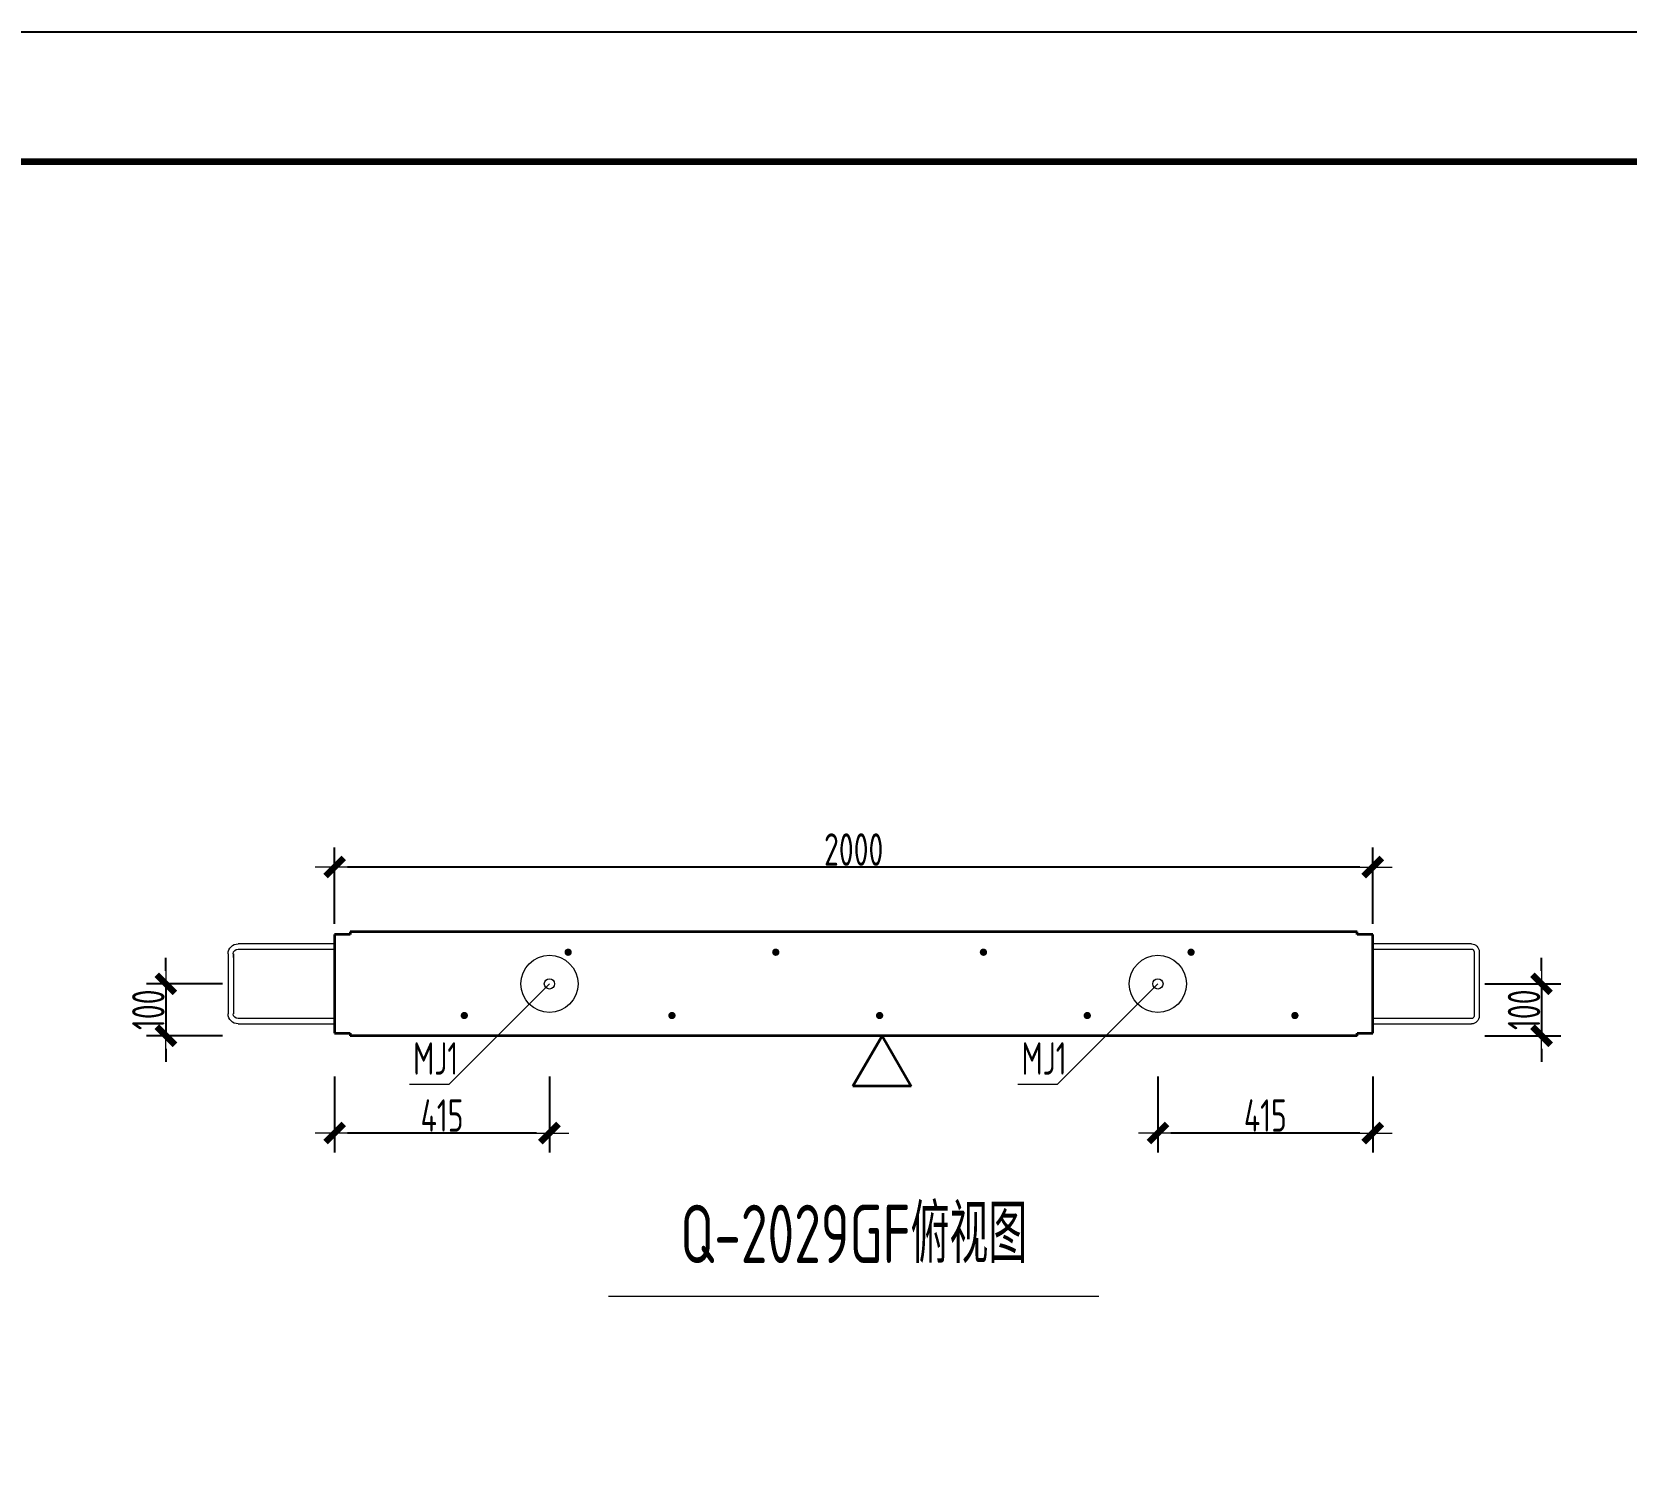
# Model space of a CAD drawing. Extents: x -85320 to 1679916, y -1321939 to 627.
# Drawn here: x 1290797 to 1303081, y -1156019 to -1144872 of the extents above; entities that cross this region are included whole.
import ezdxf
from ezdxf.enums import TextEntityAlignment as Align

# ---------------------------------------------------------------- set-up
doc = ezdxf.new("R2010")
doc.units = 0
doc.header["$LTSCALE"] = 1000
for name, color, linetype in [('BORDER', 7, 'Continuous'), ('打印线框', 7, 'Continuous'), ('拉模', 7, 'Continuous')]:
    doc.layers.add(name, color=color, linetype=linetype)
for name, color, linetype, lineweight in [('直线', 7, 'Continuous', 18), ('预制墙图名', 7, 'Continuous', 18), ('预制墙埋件', 8, 'Continuous', 18), ('预制墙墙身水平筋', 130, 'Continuous', 18), ('预制墙墙身纵向受力筋', 1, 'Continuous', 18), ('预制墙详图标注', 3, 'Continuous', 18), ('预制墙详图轮廓', 3, 'Continuous', 35)]:
    doc.layers.add(name, color=color, linetype=linetype, lineweight=lineweight)
doc.styles.add('样式 1', font='yjkeng.shx', dxfattribs={"width": 0.7, "bigfont": 'yjkchn.shx'})
doc.styles.add('样式 2', font='yjkeng.shx', dxfattribs={"width": 0.7, "bigfont": 'yjkchn.shx'})
doc.dimstyles.new('盈建科结构', dxfattribs={"dimscale": 100, "dimtxt": 2.5, "dimasz": 1, "dimexe": 1.5, "dimexo": 0.625, "dimgap": 0.1, "dimtad": 1, "dimdec": 0, "dimrnd": 1, "dimzin": 0, "dimdsep": 46, "dimtxsty": '样式 1', "dimblk": '_yjkbk', "dimblk1": 'ARCHTICK', "dimblk2": 'ARCHTICK', "dimcen": 0.09, "dimadec": 0, "dimazin": 0, "dimtfac": 1, "dimtdec": 4, "dimtix": 1, "dimtmove": 2, "dimatfit": 3, "dimfxl": 1, "dimtolj": 1, "dimtzin": 0, "dimarcsym": 0})

# ---------------------------------------------------------------- blocks, each defined once
blk = doc.blocks.new('_yjkbk')
blk.add_line((-1, 0), (1.5, 0))
blk.add_lwpolyline([(-0.7, -0.7, 0.5, 0.5, 0), (0.7, 0.7, 0.5, 0.5, 0)], format="xyseb")
blk = doc.blocks.new('*D4728')
at = {"layer": 'Defpoints', "color": 0, "transparency": 16777216}
for p in [(1301929, -1152209), (1301929, -1152609), (1302429, -1152609)]:
    blk.add_point(p, dxfattribs=at)
at = {"layer": '预制墙详图标注', "color": 0, "lineweight": -2, "transparency": 16777216}
for p, q in [((1302429, -1152109), (1302429, -1152009)), ((1301991, -1152209), (1302579, -1152209)), ((1302429, -1152209), (1302429, -1152609)), ((1301991, -1152609), (1302579, -1152609)), ((1302429, -1152709), (1302429, -1152809))]:
    blk.add_line(p, q, dxfattribs=at)
at = {"layer": '预制墙详图标注', "color": 0, "lineweight": -2, "transparency": 16777216, "xscale": 100, "yscale": 100, "zscale": 100}
for p, rotation in [((1302429, -1152209), 270), ((1302429, -1152609), 90)]:
    blk.add_blockref('_yjkbk', p, dxfattribs=dict(at, rotation=rotation))
at = {"layer": '预制墙详图标注', "color": 0, "transparency": 16777216, "insert": (1302419, -1152409), "char_height": 250, "attachment_point": 8, "rotation": 90, "style": '样式 1'}
blk.add_mtext('\\A1;100', dxfattribs=at)
blk = doc.blocks.new('_ArchTick')
at = {"color": 0, "linetype": 'ByBlock', "const_width": 0.4}
blk.add_lwpolyline([(-0.5, -0.5), (0.5, 0.5)], dxfattribs=at)
blk = doc.blocks.new('*D4729')
at = {"layer": 'Defpoints', "color": 0, "transparency": 16777216}
for p in [(1292329, -1152209), (1291829, -1152609), (1292329, -1152609)]:
    blk.add_point(p, dxfattribs=at)
at = {"layer": '预制墙详图标注', "color": 0, "lineweight": -2, "transparency": 16777216}
for p, q in [((1291829, -1152109), (1291829, -1152009)), ((1292266, -1152209), (1291679, -1152209)), ((1291829, -1152209), (1291829, -1152609)), ((1292266, -1152609), (1291679, -1152609)), ((1291829, -1152709), (1291829, -1152809))]:
    blk.add_line(p, q, dxfattribs=at)
at = {"layer": '预制墙详图标注', "color": 0, "lineweight": -2, "transparency": 16777216, "xscale": 100, "yscale": 100, "zscale": 100}
for p, rotation in [((1291829, -1152209), 270), ((1291829, -1152609), 90)]:
    blk.add_blockref('_yjkbk', p, dxfattribs=dict(at, rotation=rotation))
at = {"layer": '预制墙详图标注', "color": 0, "transparency": 16777216, "insert": (1291819, -1152409), "char_height": 250, "attachment_point": 8, "rotation": 90, "style": '样式 1'}
blk.add_mtext('\\A1;100', dxfattribs=at)
blk = doc.blocks.new('*D4730')
at = {"layer": 'Defpoints', "color": 0, "transparency": 16777216}
for p in [(1299473, -1152859), (1301129, -1152859), (1299473, -1153359)]:
    blk.add_point(p, dxfattribs=at)
at = {"layer": '预制墙详图标注', "color": 0, "lineweight": -2, "transparency": 16777216}
for p, q in [((1299473, -1152922), (1299473, -1153509)), ((1301129, -1152922), (1301129, -1153509)), ((1301029, -1153359), (1299573, -1153359))]:
    blk.add_line(p, q, dxfattribs=at)
at = {"layer": '预制墙详图标注', "color": 0, "lineweight": -2, "transparency": 16777216, "xscale": 100, "yscale": 100, "zscale": 100, "rotation": 180}
blk.add_blockref('_yjkbk', (1299473, -1153359), dxfattribs=at)
at = {"layer": '预制墙详图标注', "color": 0, "lineweight": -2, "transparency": 16777216, "xscale": 100, "yscale": 100, "zscale": 100}
blk.add_blockref('_yjkbk', (1301129, -1153359), dxfattribs=at)
at = {"layer": '预制墙详图标注', "color": 0, "transparency": 16777216, "insert": (1300301, -1153349), "char_height": 250, "attachment_point": 8, "style": '样式 1'}
blk.add_mtext('\\A1;415', dxfattribs=at)
blk = doc.blocks.new('*D4731')
at = {"layer": 'Defpoints', "color": 0, "transparency": 16777216}
for p in [(1293129, -1152859), (1294785, -1152859), (1293129, -1153359)]:
    blk.add_point(p, dxfattribs=at)
at = {"layer": '预制墙详图标注', "color": 0, "lineweight": -2, "transparency": 16777216}
for p, q in [((1293129, -1152922), (1293129, -1153509)), ((1294785, -1152922), (1294785, -1153509)), ((1294685, -1153359), (1293229, -1153359))]:
    blk.add_line(p, q, dxfattribs=at)
at = {"layer": '预制墙详图标注', "color": 0, "lineweight": -2, "transparency": 16777216, "xscale": 100, "yscale": 100, "zscale": 100, "rotation": 180}
blk.add_blockref('_yjkbk', (1293129, -1153359), dxfattribs=at)
at = {"layer": '预制墙详图标注', "color": 0, "lineweight": -2, "transparency": 16777216, "xscale": 100, "yscale": 100, "zscale": 100}
blk.add_blockref('_yjkbk', (1294785, -1153359), dxfattribs=at)
at = {"layer": '预制墙详图标注', "color": 0, "transparency": 16777216, "insert": (1293957, -1153349), "char_height": 250, "attachment_point": 8, "style": '样式 1'}
blk.add_mtext('\\A1;415', dxfattribs=at)
blk = doc.blocks.new('*D4732')
at = {"layer": 'Defpoints', "color": 0, "transparency": 16777216}
for p in [(1293129, -1151309), (1293129, -1151809), (1301129, -1151809)]:
    blk.add_point(p, dxfattribs=at)
at = {"layer": '预制墙详图标注', "color": 0, "lineweight": -2, "transparency": 16777216}
for p, q in [((1293129, -1151747), (1293129, -1151159)), ((1301129, -1151747), (1301129, -1151159)), ((1301029, -1151309), (1293229, -1151309))]:
    blk.add_line(p, q, dxfattribs=at)
at = {"layer": '预制墙详图标注', "color": 0, "lineweight": -2, "transparency": 16777216, "xscale": 100, "yscale": 100, "zscale": 100, "rotation": 180}
blk.add_blockref('_yjkbk', (1293129, -1151309), dxfattribs=at)
at = {"layer": '预制墙详图标注', "color": 0, "lineweight": -2, "transparency": 16777216, "xscale": 100, "yscale": 100, "zscale": 100}
blk.add_blockref('_yjkbk', (1301129, -1151309), dxfattribs=at)
at = {"layer": '预制墙详图标注', "color": 0, "transparency": 16777216, "insert": (1297129, -1151299), "char_height": 250, "attachment_point": 8, "style": '样式 1'}
blk.add_mtext('\\A1;2000', dxfattribs=at)
blk = doc.blocks.new('图框1')
at = {"layer": 'BORDER', "const_width": 50}
blk.add_lwpolyline([(1377779, -823089), (1377779, -783089), (1433679, -783089), (1433679, -823089)], close=True, dxfattribs=at)
blk = doc.blocks.new('闭口左')
at = {"layer": '预制墙墙身水平筋', "lineweight": 18}
for p, q in [((1032954, -832443), (1033714, -832443)), ((1032954, -832443), (1033714, -832443)), ((1032954, -832443), (1033714, -832443)), ((1032954, -832443), (1033714, -832443)), ((1032954, -832443), (1033714, -832443)), ((1032954, -832443), (1033714, -832443)), ((1032954, -832443), (1033714, -832443)), ((1032954, -832443), (1033714, -832443)), ((1032954, -832443), (1033714, -832443)), ((1032954, -832443), (1033714, -832443)), ((1032954, -832443), (1033714, -832443)), ((1032954, -832443), (1033714, -832443)), ((1032954, -832443), (1033714, -832443)), ((1032954, -832443), (1033714, -832443)), ((1032954, -832443), (1033714, -832443)), ((1033714, -832483), (1032954, -832483)), ((1033714, -832483), (1032954, -832483)), ((1033714, -832483), (1032954, -832483)), ((1033714, -832483), (1032954, -832483)), ((1033714, -832483), (1032954, -832483)), ((1033714, -832483), (1032954, -832483)), ((1033714, -832483), (1032954, -832483)), ((1033714, -832483), (1032954, -832483)), ((1033714, -832483), (1032954, -832483)), ((1033714, -832483), (1032954, -832483)), ((1033714, -832483), (1032954, -832483)), ((1033714, -832483), (1032954, -832483)), ((1033714, -832483), (1032954, -832483)), ((1033714, -832483), (1032954, -832483)), ((1033714, -832483), (1032954, -832483)), ((1032954, -833019), (1033714, -833019)), ((1033714, -833059), (1032954, -833059))]:
    blk.add_line(p, q, dxfattribs=at)
at = {"layer": '预制墙墙身水平筋', "color": 4}
for p, q in [((1032894, -832503), (1032894, -832999)), ((1032934, -832503), (1032934, -832999))]:
    blk.add_line(p, q, dxfattribs=at)
at = {"layer": '预制墙墙身水平筋', "lineweight": 18}
for centre, radius, start, end in [((1032954, -832503), 60, 90, 180), ((1032954, -832503), 60, 90, 180), ((1032954, -832503), 60, 90, 180), ((1032954, -832503), 60, 90, 180), ((1032954, -832503), 60, 90, 180), ((1032954, -832503), 60, 90, 180), ((1032954, -832503), 60, 90, 180), ((1032954, -832503), 60, 90, 180), ((1032954, -832503), 60, 90, 180), ((1032954, -832503), 60, 90, 180), ((1032954, -832503), 60, 90, 180), ((1032954, -832503), 60, 90, 180), ((1032954, -832503), 60, 90, 180), ((1032954, -832503), 60, 90, 180), ((1032954, -832503), 20, 90, 180), ((1032954, -832503), 20, 90, 180), ((1032954, -832503), 20, 90, 180), ((1032954, -832503), 20, 90, 180), ((1032954, -832503), 20, 90, 180), ((1032954, -832503), 20, 90, 180), ((1032954, -832503), 20, 90, 180), ((1032954, -832503), 20, 90, 180), ((1032954, -832503), 20, 90, 180), ((1032954, -832503), 20, 90, 180), ((1032954, -832503), 20, 90, 180), ((1032954, -832503), 20, 90, 180), ((1032954, -832503), 20, 90, 180), ((1032954, -832503), 20, 90, 180), ((1032954, -832999), 60, 180, 270), ((1032954, -832999), 20, 180, 270)]:
    blk.add_arc(centre, radius, start, end, dxfattribs=at)
blk = doc.blocks.new('闭口右')
at = {"layer": '预制墙墙身水平筋', "lineweight": 18}
for p, q in [((1039314, -832443), (1040058, -832443)), ((1039314, -832443), (1040058, -832443)), ((1039314, -832443), (1040058, -832443)), ((1039314, -832443), (1040058, -832443)), ((1039314, -832443), (1040058, -832443)), ((1039314, -832443), (1040058, -832443)), ((1039314, -832443), (1040058, -832443)), ((1039314, -832443), (1040058, -832443)), ((1039314, -832443), (1040058, -832443)), ((1039314, -832443), (1040058, -832443)), ((1039314, -832443), (1040058, -832443)), ((1039314, -832443), (1040058, -832443)), ((1039314, -832443), (1040058, -832443)), ((1039314, -832443), (1040058, -832443)), ((1039314, -832443), (1040058, -832443)), ((1040058, -832483), (1039314, -832483)), ((1040058, -832483), (1039314, -832483)), ((1040058, -832483), (1039314, -832483)), ((1040058, -832483), (1039314, -832483)), ((1040058, -832483), (1039314, -832483)), ((1040058, -832483), (1039314, -832483)), ((1040058, -832483), (1039314, -832483)), ((1040058, -832483), (1039314, -832483)), ((1040058, -832483), (1039314, -832483)), ((1040058, -832483), (1039314, -832483)), ((1040058, -832483), (1039314, -832483)), ((1040058, -832483), (1039314, -832483)), ((1040058, -832483), (1039314, -832483)), ((1040058, -832483), (1039314, -832483)), ((1040058, -832483), (1039314, -832483)), ((1040094, -832548), (1040094, -832519)), ((1040094, -832548), (1040094, -832519)), ((1040094, -832548), (1040094, -832519)), ((1040094, -832548), (1040094, -832519)), ((1040094, -832548), (1040094, -832519)), ((1040094, -832548), (1040094, -832519)), ((1040094, -832548), (1040094, -832519)), ((1040094, -832548), (1040094, -832519)), ((1040094, -832548), (1040094, -832519)), ((1040094, -832548), (1040094, -832519)), ((1040094, -832548), (1040094, -832519)), ((1040094, -832548), (1040094, -832519)), ((1040094, -832548), (1040094, -832519)), ((1040094, -832548), (1040094, -832519)), ((1040094, -832548), (1040094, -832519)), ((1040134, -832519), (1040134, -832548)), ((1040134, -832519), (1040134, -832548)), ((1040134, -832519), (1040134, -832548)), ((1040134, -832519), (1040134, -832548)), ((1040134, -832519), (1040134, -832548)), ((1040134, -832519), (1040134, -832548)), ((1040134, -832519), (1040134, -832548)), ((1040134, -832519), (1040134, -832548)), ((1040134, -832519), (1040134, -832548)), ((1040134, -832519), (1040134, -832548)), ((1040134, -832519), (1040134, -832548)), ((1040134, -832519), (1040134, -832548)), ((1040134, -832519), (1040134, -832548)), ((1040134, -832519), (1040134, -832548)), ((1040134, -832519), (1040134, -832548)), ((1039314, -833019), (1040058, -833019)), ((1039314, -833019), (1040058, -833019)), ((1039314, -833019), (1040058, -833019)), ((1039314, -833019), (1040058, -833019)), ((1039314, -833019), (1040058, -833019)), ((1039314, -833019), (1040058, -833019)), ((1039314, -833019), (1040058, -833019)), ((1039314, -833019), (1040058, -833019)), ((1039314, -833019), (1040058, -833019)), ((1039314, -833019), (1040058, -833019)), ((1039314, -833019), (1040058, -833019)), ((1039314, -833019), (1040058, -833019)), ((1039314, -833019), (1040058, -833019)), ((1039314, -833019), (1040058, -833019)), ((1039314, -833019), (1040058, -833019)), ((1040058, -833059), (1039314, -833059))]:
    blk.add_line(p, q, dxfattribs=at)
at = {"layer": '预制墙墙身水平筋', "color": 4}
for p, q in [((1040094, -832519), (1040094, -832982)), ((1040134, -832519), (1040134, -832982))]:
    blk.add_line(p, q, dxfattribs=at)
at = {"layer": '预制墙墙身水平筋', "lineweight": 18}
for centre, radius, start, end in [((1040058, -832519), 76.6, 360, 90), ((1040058, -832519), 76.6, 360, 90), ((1040058, -832519), 76.6, 360, 90), ((1040058, -832519), 76.6, 360, 90), ((1040058, -832519), 76.6, 360, 90), ((1040058, -832519), 76.6, 360, 90), ((1040058, -832519), 76.6, 360, 90), ((1040058, -832519), 76.6, 360, 90), ((1040058, -832519), 76.6, 360, 90), ((1040058, -832519), 76.6, 360, 90), ((1040058, -832519), 76.6, 360, 90), ((1040058, -832519), 76.6, 360, 90), ((1040058, -832519), 76.6, 360, 90), ((1040058, -832519), 76.6, 360, 90), ((1040058, -832519), 36.6, 360, 90), ((1040058, -832519), 36.6, 360, 90), ((1040058, -832519), 36.6, 360, 90), ((1040058, -832519), 36.6, 360, 90), ((1040058, -832519), 36.6, 360, 90), ((1040058, -832519), 36.6, 360, 90), ((1040058, -832519), 36.6, 360, 90), ((1040058, -832519), 36.6, 360, 90), ((1040058, -832519), 36.6, 360, 90), ((1040058, -832519), 36.6, 360, 90), ((1040058, -832519), 36.6, 360, 90), ((1040058, -832519), 36.6, 360, 90), ((1040058, -832519), 36.6, 360, 90), ((1040058, -832519), 36.6, 360, 90), ((1040058, -832982), 36.6, 270, 0), ((1040058, -832982), 76.6, 270, 0), ((1040058, -832982), 36.6, 270, 0), ((1040058, -832982), 76.6, 270, 0), ((1040058, -832982), 36.6, 270, 0), ((1040058, -832982), 76.6, 270, 0), ((1040058, -832982), 36.6, 270, 0), ((1040058, -832982), 76.6, 270, 0), ((1040058, -832982), 36.6, 270, 0), ((1040058, -832982), 76.6, 270, 0), ((1040058, -832982), 36.6, 270, 0), ((1040058, -832982), 76.6, 270, 0), ((1040058, -832982), 36.6, 270, 0), ((1040058, -832982), 76.6, 270, 0), ((1040058, -832982), 36.6, 270, 0), ((1040058, -832982), 76.6, 270, 0), ((1040058, -832982), 36.6, 270, 0), ((1040058, -832982), 76.6, 270, 0), ((1040058, -832982), 36.6, 270, 0), ((1040058, -832982), 76.6, 270, 0), ((1040058, -832982), 36.6, 270, 0), ((1040058, -832982), 76.6, 270, 0), ((1040058, -832982), 36.6, 270, 0), ((1040058, -832982), 76.6, 270, 0), ((1040058, -832982), 36.6, 270, 0), ((1040058, -832982), 76.6, 270, 0), ((1040058, -832982), 36.6, 270, 0), ((1040058, -832982), 76.6, 270, 0)]:
    blk.add_arc(centre, radius, start, end, dxfattribs=at)

msp = doc.modelspace()

# ---------------------------------------------------------------- linework, layer by layer
at = {"layer": '打印线框', "color": 1}
msp.add_lwpolyline([(1261139.782, -1186871.677), (1261139.782, -1144871.677), (1320539.782, -1144871.677), (1320539.782, -1186871.677)], close=True, dxfattribs=at)
at = {"layer": '直线', "lineweight": 18}
for points in [[(1294784.734, -1152209.354), (1294009.734, -1152984.354), (1293706.85, -1152984.354)], [(1299472.734, -1152209.354), (1298697.734, -1152984.354), (1298394.85, -1152984.354)]]:
    msp.add_lwpolyline(points, dxfattribs=at)
at = {"layer": '预制墙图名', "lineweight": 18}
msp.add_line((1299017.994, -1154619.354), (1295239.475, -1154619.354), dxfattribs=at)
at = {"layer": '预制墙埋件', "lineweight": 18}
for centre, radius in [((1294784.734, -1152209.354), 220), ((1299472.734, -1152209.354), 220), ((1294784.734, -1152209.354), 40), ((1299472.734, -1152209.354), 40)]:
    msp.add_circle(centre, radius, dxfattribs=at)
at = {"layer": '预制墙墙身纵向受力筋', "lineweight": 18, "const_width": 28}
for points in [[(1294914.734, -1151965.354, -1), (1294942.734, -1151965.354, -1)], [(1296514.734, -1151965.354, -1), (1296542.734, -1151965.354, -1)], [(1298114.734, -1151965.354, -1), (1298142.734, -1151965.354, -1)], [(1299714.734, -1151965.354, -1), (1299742.734, -1151965.354, -1)], [(1294114.734, -1152453.354, -1), (1294142.734, -1152453.354, -1)], [(1295714.734, -1152453.354, -1), (1295742.734, -1152453.354, -1)], [(1297314.734, -1152453.354, -1), (1297342.734, -1152453.354, -1)], [(1298914.734, -1152453.354, -1), (1298942.734, -1152453.354, -1)], [(1300514.734, -1152453.354, -1), (1300542.734, -1152453.354, -1)]]:
    msp.add_lwpolyline(points, format="xyb", close=True, dxfattribs=at)
at = {"layer": '预制墙详图标注', "lineweight": 35}
for p, q in [((1297347.734, -1152609.354), (1297122.734, -1152999.065)), ((1297347.734, -1152609.354), (1297572.734, -1152999.065)), ((1297572.734, -1152999.065), (1297122.734, -1152999.065))]:
    msp.add_line(p, q, dxfattribs=at)
at = {"layer": '预制墙详图轮廓', "lineweight": 35}
for p, q in [((1293248.734, -1151829.354), (1293128.734, -1151829.354)), ((1293128.734, -1151829.354), (1293128.734, -1152589.354)), ((1301008.734, -1151809.354), (1293248.734, -1151809.354)), ((1293248.734, -1151809.354), (1293248.734, -1151829.354)), ((1301008.734, -1151829.354), (1301008.734, -1151809.354)), ((1301128.734, -1151829.354), (1301008.734, -1151829.354)), ((1301128.734, -1152589.354), (1301128.734, -1151829.354)), ((1293128.734, -1152589.354), (1293248.734, -1152589.354)), ((1293248.734, -1152589.354), (1293248.734, -1152609.354)), ((1301008.734, -1152609.354), (1293248.734, -1152609.354)), ((1301008.734, -1152609.354), (1301008.734, -1152589.354)), ((1301008.734, -1152589.354), (1301128.734, -1152589.354))]:
    msp.add_line(p, q, dxfattribs=at)

# ---------------------------------------------------------------- block references
at = {"layer": '拉模', "color": 3}
msp.add_blockref('图框1', (-114139.167, -362782.983), dxfattribs=at)
at = {"layer": '预制墙墙身水平筋', "color": 4, "xscale": -1}
for name, p in [('闭口右', (2332443.105, -319458.506)), ('闭口左', (2334843.105, -319458.506))]:
    msp.add_blockref(name, p, dxfattribs=at)

# ---------------------------------------------------------------- texts
at = {"layer": '直线', "linetype": 'Continuous', "style": '样式 1', "width": 0.7}
for p in [(1294081.85, -1152984.354), (1298769.85, -1152984.354)]:
    msp.add_text('MJ1', height=250, dxfattribs=at).set_placement(p, align=Align.BOTTOM_RIGHT)
at = {"layer": '预制墙图名', "linetype": 'Continuous', "style": '样式 2', "width": 0.7}
msp.add_text('Q-2029GF俯视图', height=450, dxfattribs=at).set_placement((1297128.734, -1154496.572), align=Align.BOTTOM_CENTER)

# ---------------------------------------------------------------- dimensions: what is measured, and where the dimension line sits
at = {"layer": '预制墙详图标注'}
for p1, p2, distance, picture, middle in [((1301128.734, -1151809.354), (1293128.734, -1151809.354), -500, '*D4732', (1297128.734, -1151174.354)), ((1292328.734, -1152209.354), (1292328.734, -1152609.354), -500, '*D4729', (1291693.734, -1152409.354)), ((1301928.734, -1152209.354), (1301928.734, -1152609.354), 500, '*D4728', (1302293.734, -1152409.354)), ((1294784.734, -1152859.354), (1293128.734, -1152859.354), 500, '*D4731', (1293956.734, -1153224.354)), ((1301128.734, -1152859.354), (1299472.734, -1152859.354), 500, '*D4730', (1300300.734, -1153224.354))]:
    dim = msp.add_aligned_dim(p1=p1, p2=p2, distance=distance, dimstyle='盈建科结构', override={"dimscale": 100, "dimtxt": 2.5, "dimasz": 1, "dimexe": 1.5, "dimexo": 0.625, "dimgap": 0.1, "dimtad": 1, "dimlfac": 0.25, "dimrnd": 5, "dimdle": 0, "dimtix": 1, "dimfxlon": 0}, dxfattribs=at)
    dim.commit()
    dim.dimension.update_dxf_attribs({"geometry": picture, "text_midpoint": middle})

doc.saveas('drawing.dxf')
